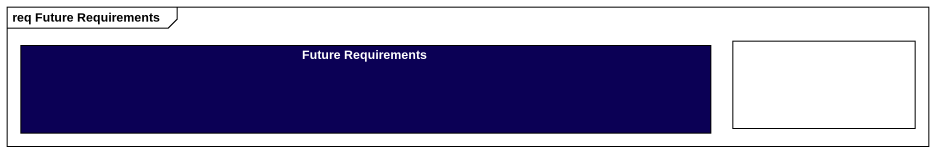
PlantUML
@startuml
mainframe req Future Requirements
rectangle "Future Requirements" as Future_Requirements #0B0055
rectangle " " as rectangle1
@enduml
